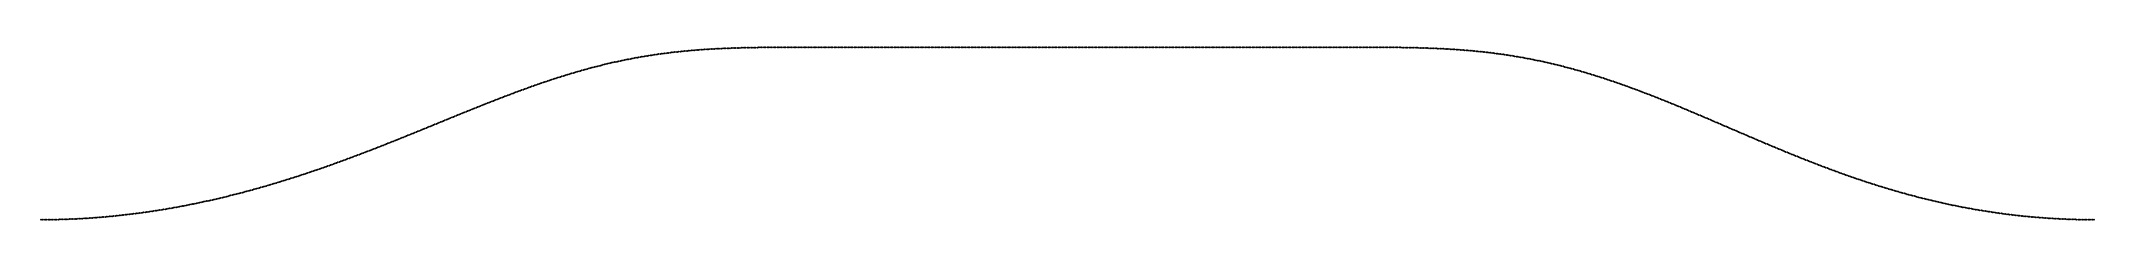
# Model space of a CAD drawing. Header units: metres. Extents: x 0 to 360, y 0 to 30.
import ezdxf

# ---------------------------------------------------------------- set-up
doc = ezdxf.new("R2010")
doc.units = ezdxf.units.M

msp = doc.modelspace()

# ---------------------------------------------------------------- linework, layer by layer
for p in [(106.75, 28.78317), (107, 28.82178), (107.25, 28.85973), (107.5, 28.89702), (107.75, 28.93367), (108, 28.96968), (108.25, 29.00503), (108.5, 29.03975), (108.75, 29.07383), (109, 29.10728), (109.25, 29.14009), (109.5, 29.17228), (109.75, 29.20384), (110, 29.23478), (110.25, 29.2651), (110.5, 29.29481), (110.75, 29.32392), (111, 29.35241), (111.25, 29.38031), (111.5, 29.40761), (111.75, 29.43432), (112, 29.46044), (112.25, 29.48598), (112.5, 29.51095), (112.75, 29.53534), (113, 29.55916), (113.25, 29.58243), (113.5, 29.60513), (113.75, 29.62729), (114, 29.6489), (114.25, 29.66997), (114.5, 29.69051), (114.75, 29.71052), (115, 29.73), (115.25, 29.74897), (115.5, 29.76743), (115.75, 29.78539), (116, 29.80285), (116.25, 29.81981), (116.5, 29.8363), (116.75, 29.8523), (117, 29.86783), (117.25, 29.8829), (117.5, 29.89751), (117.75, 29.91167), (118, 29.92538), (118.25, 29.93866), (118.5, 29.95151), (118.75, 29.96393), (119, 29.97594), (119.25, 29.98753), (119.5, 29.99873), (119.75, 30.00953), (120, 30.01994), (120.25, 30.02998), (120.5, 30.03964), (120.75, 30.04894), (121, 30.05788), (121.25, 30.06647), (121.5, 30.07471), (121.75, 30.08262), (122, 30.09021), (122.25, 30.09747), (122.5, 30.10442), (122.75, 30.11107), (123, 30.11742), (123.25, 30.12348), (123.5, 30.12926), (123.75, 30.13476), (124, 30.14), (124.25, 30.14497), (124.5, 30.1497), (124.75, 30.15418), (125, 30.15842), (125.25, 30.16243), (125.5, 30.16622), (125.75, 30.1698), (126, 30.17377), (126.25, 30.17634), (126.5, 30.17931), (126.75, 30.1821), (127, 30.18471), (127.25, 30.18715), (127.5, 30.18943), (127.75, 30.19154), (128, 30.19351), (128.25, 30.19533), (128.5, 30.19701), (128.75, 30.19856), (129, 30.19999), (129.25, 30.20129), (129.5, 30.20249), (129.75, 30.20358), (130, 30.20457), (130.25, 30.20546), (130.5, 30.20627), (130.75, 30.207), (131, 30.20764), (131.25, 30.20822), (131.5, 30.20873), (131.75, 30.20917), (132, 30.20956), (132.25, 30.2099), (132.5, 30.21019), (132.75, 30.21044), (133, 30.21065), (133.25, 30.21083), (133.5, 30.21097), (133.75, 30.21109), (134, 30.21118), (134.25, 30.21126), (134.5, 30.21132), (134.75, 30.21136), (135, 30.21139), (135.25, 30.21141), (135.5, 30.21143), (135.75, 30.21143), (136, 30.21144), (136.25, 30.21144), (136.5, 30.21144), (136.75, 30.21144), (137, 30.21144), (137.25, 30.21144), (137.5, 30.21144), (137.75, 30.21144), (138, 30.21144), (138.25, 30.21144), (138.5, 30.21144), (138.75, 30.21144), (139, 30.21144), (139.25, 30.21144), (139.5, 30.21144), (139.75, 30.21144), (140, 30.21144), (140.25, 30.21144), (140.5, 30.21144), (140.75, 30.21144), (141, 30.21144), (141.25, 30.21144), (141.5, 30.21144), (141.75, 30.21144), (142, 30.21144), (142.25, 30.21144), (142.5, 30.21144), (142.75, 30.21144), (143, 30.21144), (143.25, 30.21144), (143.5, 30.21144), (143.75, 30.21144), (144, 30.21144), (144.25, 30.21144), (144.5, 30.21144), (144.75, 30.21144), (145, 30.21144), (145.25, 30.21144), (145.5, 30.21144), (145.75, 30.21144), (146, 30.21144), (146.25, 30.21144), (146.5, 30.21144), (146.75, 30.21144), (147, 30.21144), (147.25, 30.21144), (147.5, 30.21144), (147.75, 30.21144), (148, 30.21144), (148.25, 30.21144), (148.5, 30.21144), (148.75, 30.21144), (149, 30.21144), (149.25, 30.21144), (149.5, 30.21144), (149.75, 30.21144), (150, 30.21144), (150.25, 30.21144), (150.5, 30.21144), (150.75, 30.21144), (151, 30.21144), (151.25, 30.21144), (151.5, 30.21144), (151.75, 30.21144), (152, 30.21144), (152.25, 30.21144), (152.5, 30.21144), (152.75, 30.21144), (153, 30.21144), (153.25, 30.21144), (153.5, 30.21144), (153.75, 30.21144), (154, 30.21144), (154.25, 30.21144), (154.5, 30.21144), (154.75, 30.21144), (155, 30.21144), (155.25, 30.21144), (155.5, 30.21144), (155.75, 30.21144), (156, 30.21144), (156.25, 30.21144), (156.5, 30.21144), (156.75, 30.21144), (157, 30.21144), (157.25, 30.21144), (157.5, 30.21144), (157.75, 30.21144), (158, 30.21144), (158.25, 30.21144), (158.5, 30.21144), (158.75, 30.21144), (159, 30.21144), (159.25, 30.21144), (159.5, 30.21144), (159.75, 30.21144), (160, 30.21144), (160.25, 30.21144), (160.5, 30.21144), (160.75, 30.21144), (161, 30.21144), (161.25, 30.21144), (161.5, 30.21144), (161.75, 30.21144), (162, 30.21144), (162.25, 30.21144), (162.5, 30.21144), (162.75, 30.21144), (163, 30.21144), (163.25, 30.21144), (163.5, 30.21144), (163.75, 30.21144), (164, 30.21144), (164.25, 30.21144), (164.5, 30.21144), (164.75, 30.21144), (165, 30.21144), (165.25, 30.21144), (165.5, 30.21144), (165.75, 30.21144), (166, 30.21144), (166.25, 30.21144), (166.5, 30.21144), (166.75, 30.21144), (167, 30.21144), (167.25, 30.21144), (167.5, 30.21144), (167.75, 30.21144), (168, 30.21144), (168.25, 30.21144), (168.5, 30.21144), (168.75, 30.21144), (169, 30.21144), (169.25, 30.21144), (169.5, 30.21144), (169.75, 30.21144), (170, 30.21144), (170.25, 30.21144), (170.5, 30.21144), (170.75, 30.21144), (171, 30.21144), (171.25, 30.21144), (171.5, 30.21144), (171.75, 30.21144), (172, 30.21144), (172.25, 30.21144), (172.5, 30.21144), (172.75, 30.21144), (173, 30.21144), (173.25, 30.21144), (173.5, 30.21144), (173.75, 30.21144), (174, 30.21144), (174.25, 30.21144), (174.5, 30.21144), (174.75, 30.21144), (175, 30.21144), (175.25, 30.21144), (175.5, 30.21144), (175.75, 30.21144), (176, 30.21144), (176.25, 30.21144), (176.5, 30.21144), (176.75, 30.21144), (177, 30.21144), (177.25, 30.21144), (177.5, 30.21144), (177.75, 30.21144), (178, 30.21144), (178.25, 30.21144), (178.5, 30.21144), (178.75, 30.21144), (179, 30.21144), (179.25, 30.21144), (179.5, 30.21144), (179.75, 30.21144), (180, 30.21144), (180.25, 30.21144), (180.5, 30.21144), (180.75, 30.21144), (181, 30.21144), (181.25, 30.21144), (181.5, 30.21144), (181.75, 30.21144), (182, 30.21144), (182.25, 30.21144), (182.5, 30.21144), (182.75, 30.21144), (183, 30.21144), (183.25, 30.21144), (183.5, 30.21144), (183.75, 30.21144), (184, 30.21144), (184.25, 30.21144), (184.5, 30.21144), (184.75, 30.21144), (185, 30.21144), (185.25, 30.21144), (185.5, 30.21144), (185.75, 30.21144), (186, 30.21144), (186.25, 30.21144), (186.5, 30.21144), (186.75, 30.21144), (187, 30.21144), (187.25, 30.21144), (187.5, 30.21144), (187.75, 30.21144), (188, 30.21144), (188.25, 30.21144), (188.5, 30.21144), (188.75, 30.21144), (189, 30.21144), (189.25, 30.21144), (189.5, 30.21144), (189.75, 30.21144), (190, 30.21144), (190.25, 30.21144), (190.5, 30.21144), (190.75, 30.21144), (191, 30.21144), (191.25, 30.21144), (191.5, 30.21144), (191.75, 30.21144), (192, 30.21144), (192.25, 30.21144), (192.5, 30.21144), (192.75, 30.21144), (193, 30.21144), (193.25, 30.21144), (193.5, 30.21144), (193.75, 30.21144), (194, 30.21144), (194.25, 30.21144), (194.5, 30.21144), (194.75, 30.21144), (195, 30.21144), (195.25, 30.21144), (195.5, 30.21144), (195.75, 30.21144), (196, 30.21144), (196.25, 30.21144), (196.5, 30.21144), (196.75, 30.21144), (197, 30.21144), (197.25, 30.21144), (197.5, 30.21144), (197.75, 30.21144), (198, 30.21144), (198.25, 30.21144), (198.5, 30.21144), (198.75, 30.21144), (199, 30.21144), (199.25, 30.21144), (199.5, 30.21144), (199.75, 30.21144), (200, 30.21144), (200.25, 30.21144), (200.5, 30.21144), (200.75, 30.21144), (201, 30.21144), (201.25, 30.21144), (201.5, 30.21144), (201.75, 30.21144), (202, 30.21144), (202.25, 30.21144), (202.5, 30.21144), (202.75, 30.21144), (203, 30.21144), (203.25, 30.21144), (203.5, 30.21144), (203.75, 30.21144), (204, 30.21144), (204.25, 30.21144), (204.5, 30.21144), (204.75, 30.21144), (205, 30.21144), (205.25, 30.21144), (205.5, 30.21144), (205.75, 30.21144), (206, 30.21144), (206.25, 30.21144), (206.5, 30.21144), (206.75, 30.21144), (207, 30.21144), (207.25, 30.21144), (207.5, 30.21144), (207.75, 30.21144), (208, 30.21144), (208.25, 30.21144), (208.5, 30.21144), (208.75, 30.21144), (209, 30.21144), (209.25, 30.21144), (209.5, 30.21144), (209.75, 30.21144), (210, 30.21144), (210.25, 30.21144), (210.5, 30.21144), (210.75, 30.21144), (211, 30.21144), (211.25, 30.21144), (211.5, 30.21144), (211.75, 30.21144), (212, 30.21144), (212.25, 30.21144), (212.5, 30.21144), (212.75, 30.21144), (213, 30.21144), (213.25, 30.21144), (213.5, 30.21144), (213.75, 30.21144), (214, 30.21144), (214.25, 30.21144), (214.5, 30.21144), (214.75, 30.21144), (215, 30.21144), (215.25, 30.21144), (215.5, 30.21144), (215.75, 30.21144), (216, 30.21144), (216.25, 30.21144), (216.5, 30.21144), (216.75, 30.21144), (217, 30.21144), (217.25, 30.21144), (217.5, 30.21144), (217.75, 30.21144), (218, 30.21144), (218.25, 30.21144), (218.5, 30.21144), (218.75, 30.21144), (219, 30.21144), (219.25, 30.21144), (219.5, 30.21144), (219.75, 30.21144), (220, 30.21144), (220.25, 30.21144), (220.5, 30.21144), (220.75, 30.21144), (221, 30.21144), (221.25, 30.21144), (221.5, 30.21144), (221.75, 30.21144), (222, 30.21144), (222.25, 30.21144), (222.5, 30.21144), (222.75, 30.21144), (223, 30.21144), (223.25, 30.21144), (223.5, 30.21144), (223.75, 30.21144), (224, 30.21144), (224.25, 30.21144), (224.5, 30.21144), (224.75, 30.21144), (225, 30.21144), (225.25, 30.21144), (225.5, 30.21144), (225.75, 30.21144), (226, 30.21144), (226.25, 30.21144), (226.5, 30.21144), (226.75, 30.21144), (227, 30.21144), (227.25, 30.21144), (227.5, 30.21144), (227.75, 30.21144), (228, 30.21144), (228.25, 30.21144), (228.5, 30.21143), (228.75, 30.21141), (229, 30.21139), (229.25, 30.21136), (229.5, 30.21132), (229.75, 30.21127), (230, 30.2112), (230.25, 30.21111), (230.5, 30.21099), (230.75, 30.21085), (231, 30.21068), (231.25, 30.21048), (231.5, 30.21024), (231.75, 30.20995), (232, 30.20962), (232.25, 30.20924), (232.5, 30.2088), (232.75, 30.20831), (233, 30.20774), (233.25, 30.20711), (233.5, 30.2064), (233.75, 30.2056), (234, 30.20472), (234.25, 30.20375), (234.5, 30.20268), (234.75, 30.2015), (235, 30.20021), (235.25, 30.19881), (235.5, 30.19728), (235.75, 30.19562), (236, 30.19382), (236.25, 30.19188), (236.5, 30.18979), (236.75, 30.18754), (237, 30.18513), (237.25, 30.18255), (237.5, 30.17979), (237.75, 30.17685), (238, 30.17372), (238.25, 30.17038), (238.5, 30.16684), (238.75, 30.16309), (239, 30.15912), (239.25, 30.15492), (239.5, 30.15048), (239.75, 30.1458), (240, 30.14087), (240.25, 30.13568), (240.5, 30.13023), (240.75, 30.1245), (241, 30.1185), (241.25, 30.1122), (241.5, 30.10561), (241.75, 30.09872), (242, 30.09152), (242.25, 30.084), (242.5, 30.07615), (242.75, 30.06797), (243, 30.05945), (243.25, 30.05058), (243.5, 30.04136), (243.75, 30.03178), (244, 30.02182), (244.25, 30.01149), (244.5, 30.00077), (244.75, 29.98966), (245, 29.97816), (245.25, 29.96624), (245.5, 29.95392), (245.75, 29.94117), (246, 29.92799), (246.25, 29.91438), (246.5, 29.90033), (246.75, 29.88583), (247, 29.87088), (247.25, 29.85546), (247.5, 29.83958), (247.75, 29.82322), (248, 29.80638), (248.25, 29.78905), (248.5, 29.77123), (248.75, 29.75291), (249, 29.73408), (249.25, 29.71474), (249.5, 29.69488), (249.75, 29.6745), (250, 29.65359), (250.25, 29.63214), (250.5, 29.61015), (250.75, 29.58761), (251, 29.56452), (251.25, 29.54088), (251.5, 29.51667), (251.75, 29.49189), (252, 29.46654), (252.25, 29.44061), (252.5, 29.4141), (252.75, 29.38701), (253, 29.35932), (253.25, 29.33103), (253.5, 29.30215), (253.75, 29.27266), (254, 29.24256), (254.25, 29.21185), (254.5, 29.18052), (254.75, 29.14857), (255, 29.116), (255.25, 29.0828), (255.5, 29.04897), (255.75, 29.0145), (256, 28.9794), (256.25, 28.94366), (256.5, 28.90727), (256.75, 28.87024), (257, 28.83256), (257.25, 28.79423), (91.5, 25.18346), (91.75, 25.26114), (92, 25.33826), (92.25, 25.41483), (92.5, 25.49083), (92.75, 25.56627), (93, 25.64113), (93.25, 25.71542), (93.5, 25.78912), (93.75, 25.86224), (94, 25.93477), (94.25, 26.0067), (94.5, 26.07804), (94.75, 26.14877), (95, 26.21889), (95.25, 26.28841), (95.5, 26.35731), (95.75, 26.42559), (96, 26.49325), (96.25, 26.56028), (96.5, 26.62669), (96.75, 26.69246), (97, 26.7576), (97.25, 26.8221), (97.5, 26.88597), (97.75, 26.94918), (98, 27.01175), (98.25, 27.07368), (98.5, 27.13495), (98.75, 27.19557), (99, 27.25553), (99.25, 27.31483), (99.5, 27.37348), (99.75, 27.43146), (100, 27.48878), (100.25, 27.54543), (100.5, 27.60142), (100.75, 27.65674), (101, 27.7114), (101.25, 27.76538), (101.5, 27.81869), (101.75, 27.87133), (102, 27.9233), (102.25, 27.9746), (102.5, 28.02522), (102.75, 28.07517), (103, 28.12445), (103.25, 28.17306), (103.5, 28.22099), (103.75, 28.26825), (104, 28.31483), (104.25, 28.36075), (104.5, 28.40599), (104.75, 28.45056), (105, 28.49447), (105.25, 28.5377), (105.5, 28.58027), (105.75, 28.62218), (106, 28.66342), (106.25, 28.704), (106.5, 28.74391), (257.5, 28.75524), (257.75, 28.7156), (258, 28.6753), (258.25, 28.63434), (258.5, 28.59272), (258.75, 28.55044), (259, 28.50749), (259.25, 28.46387), (259.5, 28.41959), (259.75, 28.37463), (260, 28.329), (260.25, 28.28271), (260.5, 28.23573), (260.75, 28.18809), (261, 28.13977), (261.25, 28.09077), (261.5, 28.0411), (261.75, 27.99076), (262, 27.93974), (262.25, 27.88804), (262.5, 27.83566), (262.75, 27.78261), (263, 27.72889), (263.25, 27.67449), (263.5, 27.61941), (263.75, 27.56366), (264, 27.50724), (264.25, 27.45014), (264.5, 27.39237), (264.75, 27.33393), (265, 27.27482), (265.25, 27.21505), (265.5, 27.1546), (265.75, 27.09349), (266, 27.03172), (266.25, 26.96929), (266.5, 26.90619), (266.75, 26.84244), (267, 26.77803), (267.25, 26.71296), (267.5, 26.64725), (267.75, 26.58088), (268, 26.51387), (268.25, 26.44621), (268.5, 26.37792), (268.75, 26.30898), (269, 26.2394), (269.25, 26.16919), (269.5, 26.09835), (269.75, 26.02689), (270, 25.9548), (270.25, 25.88209), (270.5, 25.80876), (270.75, 25.73481), (271, 25.66026), (271.25, 25.5851), (271.5, 25.50934), (271.75, 25.43297), (272, 25.35602), (272.25, 25.27847), (272.5, 25.20033), (81.25, 21.59233), (81.5, 21.68767), (81.75, 21.78271), (82, 21.87744), (82.25, 21.97185), (82.5, 22.06593), (82.75, 22.15969), (83, 22.25312), (83.25, 22.34619), (83.5, 22.43892), (83.75, 22.5313), (84, 22.62331), (84.25, 22.71495), (84.5, 22.80621), (84.75, 22.8971), (85, 22.98759), (85.25, 23.07769), (85.5, 23.16738), (85.75, 23.25667), (86, 23.34554), (86.25, 23.434), (86.5, 23.52202), (86.75, 23.60961), (87, 23.69676), (87.25, 23.78347), (87.5, 23.86972), (87.75, 23.95551), (88, 24.04084), (88.25, 24.1257), (88.5, 24.21009), (88.75, 24.29399), (89, 24.3774), (89.25, 24.46032), (89.5, 24.54274), (89.75, 24.62466), (90, 24.70606), (90.25, 24.78695), (90.5, 24.86552), (90.75, 24.94716), (91, 25.02646), (91.25, 25.10523), (272.75, 25.12161), (273, 25.04231), (273.25, 24.96243), (273.5, 24.88199), (273.75, 24.80098), (274, 24.71941), (274.25, 24.63728), (274.5, 24.5546), (274.75, 24.47137), (275, 24.3876), (275.25, 24.30329), (275.5, 24.21845), (275.75, 24.13308), (276, 24.04718), (276.25, 23.96078), (276.5, 23.87385), (276.75, 23.78642), (277, 23.69849), (277.25, 23.61007), (277.5, 23.52115), (277.75, 23.43174), (278, 23.34186), (278.25, 23.2515), (278.5, 23.16067), (278.75, 23.06938), (279, 22.97764), (279.25, 22.88544), (279.5, 22.7928), (279.75, 22.69971), (280, 22.6062), (280.25, 22.51225), (280.5, 22.41789), (280.75, 22.32311), (281, 22.22792), (281.25, 22.13232), (281.5, 22.03633), (281.75, 21.93995), (282, 21.84319), (282.25, 21.74605), (282.5, 21.64853), (72.25, 18.01457), (72.5, 18.1164), (72.75, 18.21816), (73, 18.31985), (73.25, 18.42146), (73.5, 18.52298), (73.75, 18.62441), (74, 18.72574), (74.25, 18.82696), (74.5, 18.92808), (74.75, 19.02908), (75, 19.12995), (75.25, 19.23069), (75.5, 19.3313), (75.75, 19.43176), (76, 19.53207), (76.25, 19.63223), (76.5, 19.73222), (76.75, 19.83204), (77, 19.93169), (77.25, 20.03116), (77.5, 20.13043), (77.75, 20.22951), (78, 20.32839), (78.25, 20.42706), (78.5, 20.52551), (78.75, 20.62374), (79, 20.72174), (79.25, 20.81951), (79.5, 20.91703), (79.75, 21.0143), (80, 21.11132), (80.25, 21.20807), (80.5, 21.30456), (80.75, 21.40077), (81, 21.49669), (282.75, 21.55066), (283, 21.45242), (283.25, 21.35383), (283.5, 21.25489), (283.75, 21.15562), (284, 21.05601), (284.25, 20.95608), (284.5, 20.85583), (284.75, 20.75526), (285, 20.65439), (285.25, 20.55322), (285.5, 20.45176), (285.75, 20.35002), (286, 20.24799), (286.25, 20.14569), (286.5, 20.04313), (286.75, 19.9403), (287, 19.83723), (287.25, 19.73391), (287.5, 19.63036), (287.75, 19.52657), (288, 19.42256), (288.25, 19.31833), (288.5, 19.21389), (288.75, 19.10925), (289, 19.00441), (289.25, 18.89939), (289.5, 18.79418), (289.75, 18.68879), (290, 18.58324), (290.25, 18.47752), (290.5, 18.37165), (290.75, 18.26564), (291, 18.15948), (291.25, 18.05319), (63.5, 14.45327), (63.75, 14.55387), (64, 14.65459), (64.25, 14.75543), (64.5, 14.85638), (64.75, 14.95745), (65, 15.05862), (65.25, 15.15988), (65.5, 15.26125), (65.75, 15.3627), (66, 15.46424), (66.25, 15.56586), (66.5, 15.66755), (66.75, 15.76931), (67, 15.87114), (67.25, 15.97302), (67.5, 16.07496), (67.75, 16.17694), (68, 16.27897), (68.25, 16.38104), (68.5, 16.48314), (68.75, 16.58526), (69, 16.68741), (69.25, 16.78957), (69.5, 16.89174), (69.75, 16.99391), (70, 17.09608), (70.25, 17.19825), (70.5, 17.3004), (70.75, 17.40253), (71, 17.50463), (71.25, 17.60671), (71.5, 17.70875), (71.75, 17.81074), (72, 17.91268), (291.5, 17.94677), (291.75, 17.84023), (292, 17.73358), (292.25, 17.62683), (292.5, 17.51997), (292.75, 17.41303), (293, 17.306), (293.25, 17.19889), (293.5, 17.08991), (293.75, 16.98446), (294, 16.87716), (294.25, 16.76981), (294.5, 16.66242), (294.75, 16.55498), (295, 16.44752), (295.25, 16.34004), (295.5, 16.23254), (295.75, 16.12502), (296, 16.01751), (296.25, 15.91), (296.5, 15.8025), (296.75, 15.69502), (297, 15.58756), (297.25, 15.48014), (297.5, 15.37275), (297.75, 15.2654), (298, 15.15811), (298.25, 15.05087), (298.5, 14.94369), (298.75, 14.83659), (299, 14.72956), (299.25, 14.62262), (299.5, 14.51576), (299.75, 14.409), (54.25, 10.85793), (54.5, 10.95099), (54.75, 11.04432), (55, 11.13791), (55.25, 11.23177), (55.5, 11.32589), (55.75, 11.42027), (56, 11.5149), (56.25, 11.60978), (56.5, 11.7049), (56.75, 11.80027), (57, 11.89588), (57.25, 11.99172), (57.5, 12.0878), (57.75, 12.18411), (58, 12.28064), (58.25, 12.37739), (58.5, 12.47436), (58.75, 12.57154), (59, 12.66893), (59.25, 12.76653), (59.5, 12.86433), (59.75, 12.96233), (60, 13.06052), (60.25, 13.15891), (60.5, 13.25748), (60.75, 13.35623), (61, 13.45516), (61.25, 13.55426), (61.5, 13.65353), (61.75, 13.75297), (62, 13.85257), (62.25, 13.95232), (62.5, 14.05223), (62.75, 14.15228), (63, 14.25247), (63.25, 14.35281), (300, 14.30234), (300.25, 14.19579), (300.5, 14.08935), (300.75, 13.98303), (301, 13.87685), (301.25, 13.77079), (301.5, 13.66487), (301.75, 13.5591), (302, 13.45348), (302.25, 13.34801), (302.5, 13.24271), (302.75, 13.13757), (303, 13.03262), (303.25, 12.92784), (303.5, 12.82324), (303.75, 12.71884), (304, 12.61464), (304.25, 12.51064), (304.5, 12.40685), (304.75, 12.30327), (305, 12.19991), (305.25, 12.09678), (305.5, 11.99388), (305.75, 11.89121), (306, 11.78879), (306.25, 11.68661), (306.5, 11.58468), (306.75, 11.48301), (307, 11.3816), (307.25, 11.28046), (307.5, 11.17959), (307.75, 11.079), (308, 10.97869), (308.25, 10.87866), (43.75, 7.22914), (44, 7.3085), (44.25, 7.38823), (44.5, 7.46833), (44.75, 7.5488), (45, 7.62963), (45.25, 7.71083), (45.5, 7.79238), (45.75, 7.8743), (46, 7.95658), (46.25, 8.03921), (46.5, 8.12219), (46.75, 8.20553), (47, 8.28924), (47.25, 8.3733), (47.5, 8.45768), (47.75, 8.54241), (48, 8.62747), (48.25, 8.71288), (48.5, 8.79862), (48.75, 8.88469), (49, 8.9711), (49.25, 9.05784), (49.5, 9.1449), (49.75, 9.23229), (50, 9.32), (50.25, 9.40803), (50.5, 9.49638), (50.75, 9.58505), (51, 9.67402), (51.25, 9.76331), (51.5, 9.85291), (51.75, 9.9428), (52, 10.03301), (52.25, 10.1235), (52.5, 10.2143), (52.75, 10.30539), (53, 10.39677), (53.25, 10.48844), (53.5, 10.58039), (53.75, 10.67262), (54, 10.76514), (308.5, 10.77893), (308.75, 10.67949), (309, 10.58036), (309.25, 10.48153), (309.5, 10.38301), (309.75, 10.2848), (310, 10.18691), (310.25, 10.08935), (310.5, 9.99211), (310.75, 9.89521), (311, 9.79864), (311.25, 9.70241), (311.5, 9.60653), (311.75, 9.511), (312, 9.41582), (312.25, 9.321), (312.5, 9.22653), (312.75, 9.13244), (313, 9.03871), (313.25, 8.94535), (313.5, 8.85237), (313.75, 8.75977), (314, 8.66755), (314.25, 8.57572), (314.5, 8.48428), (314.75, 8.39323), (315, 8.30258), (315.25, 8.21233), (315.5, 8.12249), (315.75, 8.03305), (316, 7.94403), (316.25, 7.85541), (316.5, 7.76722), (316.75, 7.67944), (317, 7.59209), (317.25, 7.50516), (317.5, 7.41866), (317.75, 7.33259), (318, 7.24696), (30.75, 3.64985), (31, 3.70802), (31.25, 3.76662), (31.5, 3.82566), (31.75, 3.88513), (32, 3.94504), (32.25, 4.00537), (32.5, 4.06614), (32.75, 4.12733), (33, 4.18896), (33.25, 4.25101), (33.5, 4.31349), (33.75, 4.37639), (34, 4.43972), (34.25, 4.50347), (34.5, 4.56765), (34.75, 4.63225), (35, 4.69726), (35.25, 4.7627), (35.5, 4.82856), (35.75, 4.89484), (36, 4.96153), (36.25, 5.02864), (36.5, 5.09616), (36.75, 5.1641), (37, 5.23245), (37.25, 5.30121), (37.5, 5.37038), (37.75, 5.43996), (38, 5.50995), (38.25, 5.58034), (38.5, 5.65114), (38.75, 5.72235), (39, 5.79395), (39.25, 5.86596), (39.5, 5.93837), (39.75, 6.01117), (40, 6.08438), (40.25, 6.15798), (40.5, 6.23197), (40.75, 6.30636), (41, 6.38114), (41.25, 6.45631), (41.5, 6.53187), (41.75, 6.60782), (42, 6.68415), (42.25, 6.76086), (42.5, 6.83796), (42.75, 6.91544), (43, 6.9933), (43.25, 7.07154), (43.5, 7.15015), (318.25, 7.16176), (318.5, 7.077), (318.75, 6.99268), (319, 6.90881), (319.25, 6.82539), (319.5, 6.74242), (319.75, 6.6599), (320, 6.57783), (320.25, 6.49622), (320.5, 6.41507), (320.75, 6.33438), (321, 6.25416), (321.25, 6.1744), (321.5, 6.09511), (321.75, 6.01629), (322, 5.93795), (322.25, 5.86007), (322.5, 5.78267), (322.75, 5.70576), (323, 5.62932), (323.25, 5.55336), (323.5, 5.47789), (323.75, 5.4029), (324, 5.32839), (324.25, 5.25438), (324.5, 5.18086), (324.75, 5.10783), (325, 5.03529), (325.25, 4.96324), (325.5, 4.8917), (325.75, 4.82065), (326, 4.7501), (326.25, 4.68005), (326.5, 4.6105), (326.75, 4.54145), (327, 4.47291), (327.25, 4.40487), (327.5, 4.33734), (327.75, 4.27032), (328, 4.2038), (328.25, 4.1378), (328.5, 4.0723), (328.75, 4.00732), (329, 3.94285), (329.25, 3.87889), (329.5, 3.81545), (329.75, 3.75252), (330, 3.69011), (330.25, 3.62821), (0, 0.00001), (0.25, 0.00041), (0.5, 0.00131), (0.75, 0.00271), (1, 0.0046), (1.25, 0.007), (1.5, 0.00989), (1.75, 0.01327), (2, 0.01715), (2.25, 0.02153), (2.5, 0.0264), (2.75, 0.03177), (3, 0.03763), (3.25, 0.04398), (3.5, 0.05083), (3.75, 0.05817), (4, 0.066), (4.25, 0.07432), (4.5, 0.08313), (4.75, 0.09244), (5, 0.10223), (5.25, 0.11251), (5.5, 0.12328), (5.75, 0.13455), (6, 0.1463), (6.25, 0.15853), (6.5, 0.17126), (6.75, 0.18447), (7, 0.19817), (7.25, 0.21235), (7.5, 0.22702), (7.75, 0.24218), (8, 0.25782), (8.25, 0.27394), (8.5, 0.29055), (8.75, 0.30764), (9, 0.32522), (9.25, 0.34327), (9.5, 0.36181), (9.75, 0.38083), (10, 0.40034), (10.25, 0.42032), (10.5, 0.44078), (10.75, 0.46172), (11, 0.48314), (11.25, 0.50504), (11.5, 0.52742), (11.75, 0.55028), (12, 0.57361), (12.25, 0.59743), (12.5, 0.62171), (12.75, 0.64648), (13, 0.67172), (13.25, 0.69743), (13.5, 0.72362), (13.75, 0.75029), (14, 0.77743), (14.25, 0.80504), (14.5, 0.83312), (14.75, 0.86168), (15, 0.89071), (15.25, 0.92021), (15.5, 0.95019), (15.75, 0.98063), (16, 1.01154), (16.25, 1.04293), (16.5, 1.07478), (16.75, 1.1071), (17, 1.13989), (17.25, 1.17315), (17.5, 1.20688), (17.75, 1.24107), (18, 1.27573), (18.25, 1.31086), (18.5, 1.34645), (18.75, 1.38251), (19, 1.41903), (19.25, 1.45601), (19.5, 1.49346), (19.75, 1.53137), (20, 1.56975), (20.25, 1.60859), (20.5, 1.64789), (20.75, 1.68765), (21, 1.73057), (21.25, 1.76855), (21.5, 1.80969), (21.75, 1.85129), (22, 1.89335), (22.25, 1.93587), (22.5, 1.97884), (22.75, 2.02227), (23, 2.06616), (23.25, 2.1105), (23.5, 2.1553), (23.75, 2.20056), (24, 2.24627), (24.25, 2.29243), (24.5, 2.33904), (24.75, 2.38611), (25, 2.43363), (25.25, 2.4816), (25.5, 2.53002), (25.75, 2.57889), (26, 2.62822), (26.25, 2.67799), (26.5, 2.7282), (26.75, 2.77887), (27, 2.82998), (27.25, 2.88154), (27.5, 2.93355), (27.75, 2.986), (28, 3.03889), (28.25, 3.09223), (28.5, 3.14601), (28.75, 3.20023), (29, 3.2549), (29.25, 3.31), (29.5, 3.36555), (29.75, 3.42153), (30, 3.47769), (30.25, 3.53482), (30.5, 3.59212), (330.5, 3.56683), (330.75, 3.50597), (331, 3.44563), (331.25, 3.38581), (331.5, 3.32651), (331.75, 3.26773), (332, 3.20948), (332.25, 3.15174), (332.5, 3.09453), (332.75, 3.03784), (333, 2.98167), (333.25, 2.92603), (333.5, 2.87091), (333.75, 2.81631), (334, 2.76225), (334.25, 2.7087), (334.5, 2.65569), (334.75, 2.6032), (335, 2.55123), (335.25, 2.49979), (335.5, 2.44888), (335.75, 2.3985), (336, 2.34865), (336.25, 2.29932), (336.5, 2.25052), (336.75, 2.20225), (337, 2.15451), (337.25, 2.10729), (337.5, 2.06061), (337.75, 2.01445), (338, 1.96882), (338.25, 1.92372), (338.5, 1.87915), (338.75, 1.83511), (339, 1.79159), (339.25, 1.74861), (339.5, 1.70615), (339.75, 1.66422), (340, 1.62282), (340.25, 1.58195), (340.5, 1.54161), (340.75, 1.50179), (341, 1.4625), (341.25, 1.42375), (341.5, 1.38552), (341.75, 1.34781), (342, 1.31064), (342.25, 1.27399), (342.5, 1.23787), (342.75, 1.20228), (343, 1.16721), (343.25, 1.13267), (343.5, 1.09865), (343.75, 1.06517), (344, 1.0322), (344.25, 0.99977), (344.5, 0.96786), (344.75, 0.93647), (345, 0.90561), (345.25, 0.87527), (345.5, 0.84546), (345.75, 0.81617), (346, 0.78741), (346.25, 0.75916), (346.5, 0.73144), (346.75, 0.70425), (347, 0.67757), (347.25, 0.65142), (347.5, 0.62579), (347.75, 0.60068), (348, 0.57609), (348.25, 0.55202), (348.5, 0.52847), (348.75, 0.50544), (349, 0.48293), (349.25, 0.46094), (349.5, 0.43947), (349.75, 0.41852), (350, 0.39808), (350.25, 0.37816), (350.5, 0.35876), (350.75, 0.33987), (351, 0.3215), (351.25, 0.30964), (351.5, 0.2863), (351.75, 0.26948), (352, 0.25317), (352.25, 0.23737), (352.5, 0.22209), (352.75, 0.20732), (353, 0.19306), (353.25, 0.17931), (353.5, 0.16607), (353.75, 0.15335), (354, 0.14114), (354.25, 0.12943), (354.5, 0.11824), (354.75, 0.10756), (355, 0.09738), (355.25, 0.08771), (355.5, 0.07856), (355.75, 0.0699), (356, 0.06176), (356.25, 0.05412), (356.5, 0.04699), (356.75, 0.04036), (357, 0.03424), (357.25, 0.02862), (357.5, 0.02351), (357.75, 0.0189), (358, 0.0148), (358.25, 0.01119), (358.5, 0.00809), (358.75, 0.00549), (359, 0.0034), (359.25, 0.0018), (359.5, 0.0007), (359.75, 0.00011)]:
    msp.add_point(p)

doc.saveas('drawing.dxf')
